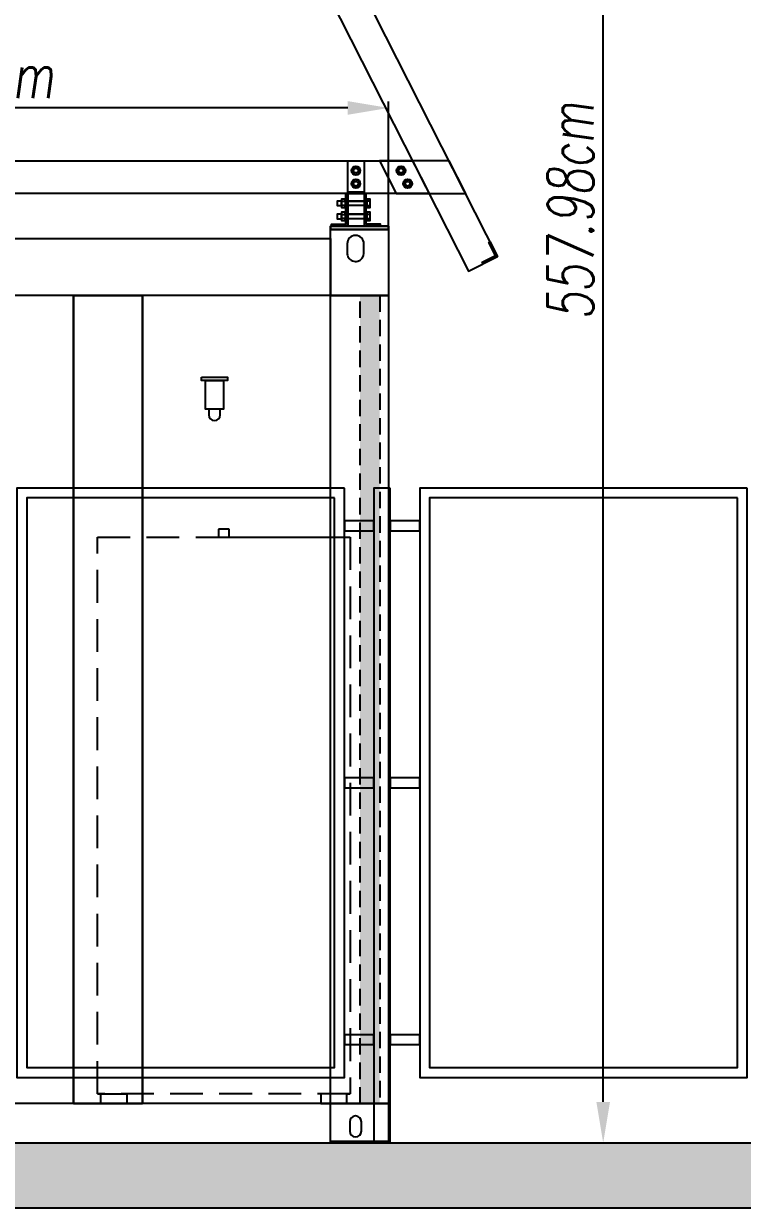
# Model space of a CAD drawing. Header units: millimetres. Extents: x 17886 to 18265, y -8727 to -7321.
# Drawn here: x 17954.79 to 17976.74, y -8155.19 to -8119 of the extents above; entities that cross this region are included whole.
import ezdxf

# ---------------------------------------------------------------- set-up
doc = ezdxf.new("R2010")
doc.units = ezdxf.units.MM
doc.linetypes.add('DASHED', pattern=[0.75, 0.5, -0.25])
doc.linetypes.add('DASHEDX2', pattern=[1.5, 1, -0.5])
doc.layers.add('a_rahmen235', color=7, linetype='Continuous')
doc.layers.add('DIMENS', color=4, linetype='Continuous')
doc.layers.add('CRTANJE', color=4, linetype='Continuous', lineweight=30)
doc.styles.add('KOTE ZA MONNTAZU', font='simplex.shx', dxfattribs={"width": 0.7, "oblique": 8, "height": 1.4})
doc.dimstyles.new('KOTE ZA MONTAZU u cm', dxfattribs={"dimscale": 0, "dimtxt": 1.4, "dimasz": 1.25, "dimexe": 0.2, "dimexo": 0.1, "dimgap": 0.3, "dimtad": 1, "dimlfac": 10, "dimzin": 12, "dimdsep": 46, "dimtxsty": 'KOTE ZA MONNTAZU', "dimcen": 1.25, "dimclrt": 1, "dimadec": 0, "dimazin": 0, "dimtfac": 1, "dimtmove": 0, "dimatfit": 3, "dimfxl": 1, "dimtolj": 2, "dimtzin": 0, "dimarcsym": 0})

# ---------------------------------------------------------------- blocks, each defined once
blk = doc.blocks.new('*D251')
at = {"color": 0, "lineweight": -2, "transparency": 16777216}
for p, q in [((17940.936, -8125.093), (17940.936, -8121.378)), ((17965.936, -8125.173), (17965.936, -8121.378)), ((17964.686, -8121.578), (17942.186, -8121.578))]:
    blk.add_line(p, q, dxfattribs=at)
at = {"color": 0, "transparency": 16777216}
for points in [[(17942.186, -8121.37), (17942.186, -8121.787), (17940.936, -8121.578)], [(17964.686, -8121.37), (17964.686, -8121.787), (17965.936, -8121.578)]]:
    blk.add_solid(points, dxfattribs=at)
at = {"layer": 'Defpoints', "color": 0, "transparency": 16777216}
for p in [(17940.936, -8121.578), (17940.936, -8125.193), (17965.936, -8125.273)]:
    blk.add_point(p, dxfattribs=at)
at = {"color": 1, "transparency": 16777216, "insert": (17953.436, -8120.578), "char_height": 1.4, "attachment_point": 5, "style": 'KOTE ZA MONNTAZU'}
blk.add_mtext('\\A2;250cm', dxfattribs=at)
blk = doc.blocks.new('*D253')
at = {"color": 0, "lineweight": -2, "transparency": 16777216}
for p, q in [((17954.181, -8097.395), (17972.689, -8097.395)), ((17972.489, -8151.943), (17972.489, -8098.645)), ((17969.502, -8153.193), (17972.689, -8153.193))]:
    blk.add_line(p, q, dxfattribs=at)
at = {"color": 0, "transparency": 16777216}
for points in [[(17972.28, -8098.645), (17972.697, -8098.645), (17972.489, -8097.395)], [(17972.28, -8151.943), (17972.697, -8151.943), (17972.489, -8153.193)]]:
    blk.add_solid(points, dxfattribs=at)
at = {"layer": 'Defpoints', "color": 0, "transparency": 16777216}
for p in [(17954.081, -8097.395), (17972.489, -8097.395), (17969.402, -8153.193)]:
    blk.add_point(p, dxfattribs=at)
at = {"color": 1, "transparency": 16777216, "insert": (17971.489, -8124.738), "char_height": 1.4, "attachment_point": 5, "rotation": 90, "style": 'KOTE ZA MONNTAZU'}
blk.add_mtext('\\A2;557.98cm', dxfattribs=at)

msp = doc.modelspace()

# ---------------------------------------------------------------- hatches: boundary and pattern name
h = msp.add_hatch()
h.set_pattern_fill('AR-SAND', color=3, scale=0.01)
h.set_pattern_definition([(37.5, (-29.51237, -223.38143), (-0.016000313, 0.489413237), [0, -0.38608, 0, -0.4318, 0, -0.41275]), (7.5, (-29.5124, -223.3814), (0.449523283, 0.7168251), [0, -0.20828, 0, -0.34798, 0, -0.13335]), (327.5, (-29.8248, -223.38143), (0.79099237, 0.001437185), [0, -0.127, 0, -0.4572, 0, -0.5969]), (317.5, (-29.8248, -223.3814), (0.763556452, 0.222929323), [0, -0.0635, 0, -0.29972, 0, -0.3429])])
h.paths.add_polyline_path([(17965.06396, -8151.99343), (17965.66396, -8151.99343), (17965.66396, -8127.30343), (17965.06396, -8127.30343)])
h = msp.add_hatch()
h.set_pattern_fill('AR-CONC', color=4, scale=0.005)
h.set_pattern_definition([(50, (18029.7798, -370.6448), (0.910923345, -0.07969543), [0.09525, -1.04775]), (355, (18029.7798, -370.6448), (-0.17621711, 0.95528423), [0.0762, -0.83820292]), (100.451445, (18029.8557, -370.6514), (0.73470624, 0.87558876), [0.08095004, -0.89045122]), (46.1842, (18029.7798, -370.3908), (1.3553952, -0.21021164), [0.142875, -1.571625]), (96.635558, (18029.8928, -370.4083), (1.18702067, 1.23713062), [0.12142512, -1.33567804]), (351.184151, (18029.7798, -370.3908), (1.18702067, 1.23713062), [0.11429984, -1.25729866]), (21, (18029.9068, -370.4543), (0.758071956, -0.51132599), [0.09525, -1.04775]), (326, (18029.9068, -370.4543), (0.30901014, 0.92093983), [0.0762, -0.8382]), (71.451445, (18029.97, -370.4969), (1.0670821, 0.40961384), [0.08095004, -0.89044969]), (37.5, (18029.77982, -370.6448), (0.015443016, 0.422775194), [0, -0.82804, 0, -0.8509, 0, -0.841375]), (7.5, (18029.77982, -370.6448), (0.334098313, 0.500902874), [0, -0.48514, 0, -0.80899, 0, -0.320675]), (327.5, (18029.4966, -370.6448), (0.677952976, -0.02864372), [0, -0.3175, 0, -0.9906, 0, -1.31445]), (317.5, (18029.3696, -370.6448), (0.740645907, 0.127132455), [0, -0.41275, 0, -0.65786, 0, -0.93345])])
h.paths.add_polyline_path([(18003.43646, -8153.19343), (18003.43646, -8155.19343), (17903.43646, -8155.19343), (17903.43646, -8153.19343)])

# ---------------------------------------------------------------- linework, layer by layer
at = {"color": 4}
msp.add_line((17925.43646, -8153.19343), (18003.43646, -8153.19343), dxfattribs=at)
at = {"color": 5}
msp.add_lwpolyline([(17954.94723, -8097.89498), (17954.34833, -8098.93231), (17968.37101, -8126.56042), (17969.26517, -8126.11266)], close=True, dxfattribs=at)
at = {"color": 30, "true_color": 0xf26722}
msp.add_lwpolyline([(17939.76381, -8124.19343), (17940.34116, -8123.19343), (17966.66209, -8123.19343), (17967.16964, -8124.19343), (17939.76381, -8124.19343)], dxfattribs=at)
at = {"color": 2}
msp.add_lwpolyline([(17964.68646, -8124.19343), (17964.68646, -8123.19343), (17965.18646, -8123.19343), (17965.18646, -8124.19343), (17964.68646, -8124.19343), (17964.68646, -8124.14343), (17965.18646, -8124.14343), (17965.18646, -8124.19343)], dxfattribs=at)
at = {"color": 6}
for points in [[(17967.78392, -8123.19343), (17965.66209, -8123.19343), (17966.16964, -8124.19343), (17968.29133, -8124.19343)], [(17964.58646, -8133.19343), (17954.58646, -8133.19343), (17954.58646, -8151.19343), (17964.58646, -8151.19343)], [(17965.98646, -8133.19343), (17965.48646, -8133.19343), (17965.48646, -8153.19343), (17965.98646, -8153.19343)], [(17976.88646, -8133.19343), (17966.88646, -8133.19343), (17966.88646, -8151.19343), (17976.88646, -8151.19343)], [(17964.28646, -8133.49343), (17954.88646, -8133.49343), (17954.88646, -8150.89343), (17964.28646, -8150.89343)], [(17976.58646, -8133.49343), (17967.18646, -8133.49343), (17967.18646, -8150.89343), (17976.58646, -8150.89343)], [(17964.58646, -8134.19343), (17964.58646, -8134.49343), (17965.48646, -8134.49343), (17965.48646, -8134.19343)], [(17965.98646, -8134.19343), (17965.98646, -8134.49343), (17966.88646, -8134.49343), (17966.88646, -8134.19343)], [(17964.58646, -8142.04343), (17964.58646, -8142.34343), (17965.48646, -8142.34343), (17965.48646, -8142.04343)], [(17965.98646, -8142.04343), (17965.98646, -8142.34343), (17966.88646, -8142.34343), (17966.88646, -8142.04343)], [(17964.58646, -8149.89343), (17964.58646, -8150.19343), (17965.48646, -8150.19343), (17965.48646, -8149.89343)], [(17965.98646, -8149.89343), (17965.98646, -8150.19343), (17966.88646, -8150.19343), (17966.88646, -8149.89343)]]:
    msp.add_lwpolyline(points, close=True, dxfattribs=at)
at = {"color": 4}
for points in [[(17964.82646, -8123.55694), (17964.93646, -8123.62045), (17965.04646, -8123.55694), (17965.04646, -8123.42992), (17964.93646, -8123.36641), (17964.82646, -8123.42992)], [(17966.20436, -8123.55694), (17966.31436, -8123.62045), (17966.42436, -8123.55694), (17966.42436, -8123.42992), (17966.31436, -8123.36641), (17966.20436, -8123.42992)], [(17964.82646, -8123.95694), (17964.93646, -8124.02045), (17965.04646, -8123.95694), (17965.04646, -8123.82992), (17964.93646, -8123.76641), (17964.82646, -8123.82992)], [(17966.40738, -8123.95694), (17966.51738, -8124.02045), (17966.62738, -8123.95694), (17966.62738, -8123.82992), (17966.51738, -8123.76641), (17966.40738, -8123.82992)], [(18003.43646, -8155.19343), (17903.43646, -8155.19343), (17903.43646, -8153.19343), (18003.43646, -8153.19343)]]:
    msp.add_lwpolyline(points, close=True, dxfattribs=at)
at = {"color": 1}
for points in [[(17964.68646, -8125.19343), (17964.18646, -8125.19343), (17964.18646, -8125.13343), (17964.62646, -8125.13343), (17964.62646, -8124.19343), (17964.68646, -8124.19343), (17964.68646, -8125.19343)], [(17965.18646, -8125.19343), (17965.68646, -8125.19343), (17965.68646, -8125.13343), (17965.24646, -8125.13343), (17965.24646, -8124.19343), (17965.18646, -8124.19343), (17965.18646, -8125.19343)]]:
    msp.add_lwpolyline(points, dxfattribs=at)
at = {"color": 7}
msp.add_lwpolyline([(17965.18646, -8124.19343), (17965.18646, -8125.19343), (17964.68646, -8125.19343), (17964.68646, -8124.19343)], close=True, dxfattribs=at)
at = {"color": 4}
for points in [[(17965.26646, -8124.55694), (17965.37646, -8124.55694), (17965.37646, -8124.42992), (17965.26646, -8124.42992), (17965.26646, -8124.62045), (17965.37646, -8124.62045), (17965.37646, -8124.36641), (17965.26646, -8124.36641), (17965.26646, -8124.62843), (17965.24646, -8124.62843), (17965.24646, -8124.35843), (17965.26646, -8124.35843), (17965.26646, -8124.62843), (17965.24646, -8124.62843), (17965.24646, -8124.56343), (17964.62646, -8124.56343), (17964.62646, -8124.42343), (17965.24646, -8124.42343), (17964.62646, -8124.42343), (17964.62646, -8124.35843), (17964.60646, -8124.35843), (17964.60646, -8124.62843), (17964.62646, -8124.62843), (17964.62646, -8124.35843), (17964.60646, -8124.35843), (17964.60646, -8124.36641), (17964.49646, -8124.36641), (17964.49646, -8124.62045), (17964.60646, -8124.62045), (17964.60646, -8124.55694), (17964.49646, -8124.55694), (17964.49646, -8124.42992), (17964.60646, -8124.42992), (17964.60646, -8124.36641), (17964.49646, -8124.36641), (17964.49646, -8124.42343), (17964.36646, -8124.42343), (17964.36646, -8124.56343), (17964.49646, -8124.56343)], [(17965.26646, -8124.95694), (17965.37646, -8124.95694), (17965.37646, -8124.82992), (17965.26646, -8124.82992), (17965.26646, -8125.02045), (17965.37646, -8125.02045), (17965.37646, -8124.76641), (17965.26646, -8124.76641), (17965.26646, -8125.02843), (17965.24646, -8125.02843), (17965.24646, -8124.75843), (17965.26646, -8124.75843), (17965.26646, -8125.02843), (17965.24646, -8125.02843), (17965.24646, -8124.96343), (17964.62646, -8124.96343), (17964.62646, -8124.82343), (17965.24646, -8124.82343), (17964.62646, -8124.82343), (17964.62646, -8124.75843), (17964.60646, -8124.75843), (17964.60646, -8125.02843), (17964.62646, -8125.02843), (17964.62646, -8124.75843), (17964.60646, -8124.75843), (17964.60646, -8124.76641), (17964.49646, -8124.76641), (17964.49646, -8125.02045), (17964.60646, -8125.02045), (17964.60646, -8124.95694), (17964.49646, -8124.95694), (17964.49646, -8124.82992), (17964.60646, -8124.82992), (17964.60646, -8124.76641), (17964.49646, -8124.76641), (17964.49646, -8124.82343), (17964.36646, -8124.82343), (17964.36646, -8124.96343), (17964.49646, -8124.96343)]]:
    msp.add_lwpolyline(points, dxfattribs=at)
at = {"color": 8}
msp.add_lwpolyline([(17969.26517, -8126.11266), (17968.81809, -8126.33654), (17968.79531, -8126.29203), (17969.19788, -8126.09093), (17968.99441, -8125.68956), (17969.03893, -8125.66679), (17969.26517, -8126.11266)], dxfattribs=at)
at = {"color": 3, "linetype": 'DASHED'}
msp.add_lwpolyline([(17965.06396, -8127.30343), (17965.66396, -8127.30343), (17965.66396, -8151.99343), (17965.06396, -8151.99343)], close=True, dxfattribs=at)
msp.add_lwpolyline([(17960.22062, -8129.80343), (17961.01735, -8129.80343), (17961.01735, -8129.90343), (17960.22062, -8129.90343)], close=True)
msp.add_lwpolyline([(17960.44398, -8130.77843), (17960.44398, -8130.95343, 0.41421356), (17960.61898, -8131.12843), (17960.61898, -8131.12843, 0.41421356), (17960.79398, -8130.95343), (17960.79398, -8130.77843), (17960.44398, -8130.77843), (17960.34398, -8130.77843), (17960.34398, -8129.90343), (17960.89398, -8129.90343), (17960.89398, -8130.77843), (17960.79398, -8130.77843)], format="xyb")
at = {"color": 4, "linetype": 'DASHEDX2'}
msp.add_lwpolyline([(17961.06446, -8134.69343), (17961.06446, -8134.44343), (17960.74446, -8134.44343), (17960.74446, -8134.69343), (17964.76446, -8134.69343), (17964.76446, -8151.69343), (17963.86446, -8151.69343), (17963.86446, -8151.99343), (17964.66446, -8151.99343), (17964.66446, -8151.69343), (17964.76446, -8151.69343), (17957.04446, -8151.69343), (17957.94446, -8151.69343), (17957.94446, -8151.99343), (17957.14446, -8151.99343), (17957.14446, -8151.69343), (17957.04446, -8151.69343), (17957.04446, -8134.69343), (17964.76446, -8134.69343)], dxfattribs=at)
at = {"layer": 'a_rahmen235'}
for points in [[(17965.93646, -8127.30343), (17964.15646, -8127.30343), (17964.15646, -8125.19343), (17965.93646, -8125.19343)], [(17942.71646, -8125.56405), (17964.15646, -8125.56405), (17964.15646, -8127.30343), (17942.71646, -8127.30343)], [(17964.15646, -8127.30343), (17965.93646, -8127.30343), (17965.93646, -8151.99343), (17964.15646, -8151.99343)], [(17942.71646, -8153.19343), (17964.15646, -8153.19343), (17964.15646, -8151.99343), (17942.71646, -8151.99343)]]:
    msp.add_lwpolyline(points, close=True, dxfattribs=at)
for points in [[(17964.70709, -8126.14343, 0.76282538), (17965.18146, -8126.01343), (17965.18146, -8125.72843, 1), (17964.67146, -8125.72843), (17964.67146, -8126.01343, 0.13454232)], [(17965.10646, -8152.83343), (17965.10646, -8152.55343, 1), (17964.74646, -8152.55343), (17964.74646, -8152.83343, 1)]]:
    msp.add_lwpolyline(points, format="xyb", close=True, dxfattribs=at)
msp.add_lwpolyline([(17964.15646, -8153.14343), (17965.93646, -8153.14343), (17965.93646, -8153.19343), (17964.15646, -8153.19343), (17964.15646, -8151.99343), (17965.93646, -8151.99343), (17965.93646, -8153.19343)], dxfattribs=at)
at = {"layer": 'CRTANJE', "lineweight": 30}
for points in [[(17964.15646, -8125.29343), (17964.15646, -8125.19343), (17965.93646, -8125.19343), (17965.93646, -8125.29343)], [(17958.41646, -8151.99343), (17958.41646, -8127.30343), (17956.31646, -8127.30343), (17956.31646, -8151.99343)]]:
    msp.add_lwpolyline(points, close=True, dxfattribs=at)
at = {"layer": 'DIMENS'}
for centre, radius in [((17964.93646, -8123.49343), 0.135), ((17964.93646, -8123.49343), 0.07), ((17966.31436, -8123.49343), 0.135), ((17966.31436, -8123.49343), 0.07), ((17964.93646, -8123.89343), 0.135), ((17964.93646, -8123.89343), 0.07), ((17966.51738, -8123.89343), 0.135), ((17966.51738, -8123.89343), 0.07)]:
    msp.add_circle(centre, radius, dxfattribs=at)

# ---------------------------------------------------------------- dimensions: what is measured, and where the dimension line sits
at = {"color": 4}
for base, p1, p2, angle, picture, middle in [((17972.48874, -8097.39498), (17969.40197, -8153.19343), (17954.08121, -8097.39498), 90, '*D253', (17972.48874, -8124.73825)), ((17940.93646, -8121.57842), (17965.93646, -8125.27343), (17940.93646, -8125.19343), 180, '*D251', (17953.43646, -8121.57842))]:
    dim = msp.add_linear_dim(base=base, p1=p1, p2=p2, angle=angle, dimstyle='KOTE ZA MONTAZU u cm', override={"dimscale": 1, "dimpost": 'cm'}, dxfattribs=at)
    dim.commit()
    dim.dimension.update_dxf_attribs({"geometry": picture, "text_midpoint": middle, "dimtype": 160})

doc.saveas('drawing.dxf')
